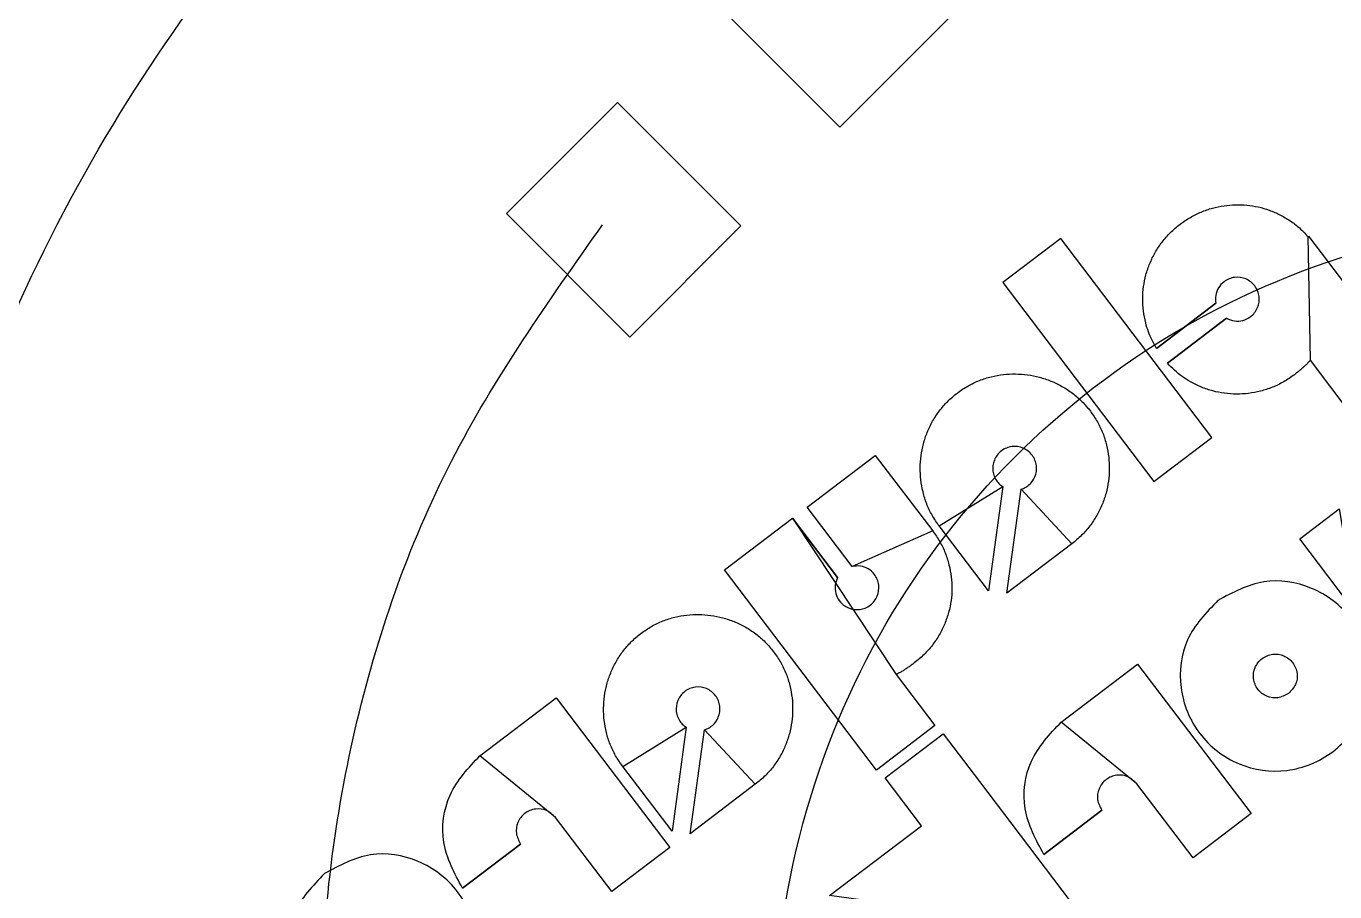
# Model space of a CAD drawing. Extents: x -4 to 108, y 0 to 58.
# Drawn here: x 6.62 to 21.63, y 25.99 to 35.91 of the extents above; entities that cross this region are included whole.
import ezdxf

# ---------------------------------------------------------------- set-up
doc = ezdxf.new("R2010")
doc.units = 0
doc.layers.add('B.Cu', color=7, linetype='CONTINUOUS')
doc.layers.add('F.Cu', color=7, linetype='CONTINUOUS')

msp = doc.modelspace()

# ---------------------------------------------------------------- linework, layer by layer
at = {"layer": 'B.Cu', "color": 7}
for points in [[(19.550044, 30.690463), (20.21643, 31.19665), (18.48422, 33.477072), (17.817834, 32.970885), (19.550044, 30.690463), (19.550044, 30.690463)], [(21.318367, 33.498469), (21.322858, 33.501881), (22.461142, 32.003352), (21.791202, 31.494465), (21.345382, 32.081378)], [(20.260481, 32.733042), (19.580817, 32.216769)], [(19.707771, 32.046356), (20.385362, 32.561055), (20.385362, 32.561055)], [(16.093063, 29.717692), (15.576565, 30.397652), (16.356483, 30.990079), (17.014751, 30.123481)], [(17.818102, 30.631482), (17.655216, 29.436007), (17.089749, 30.180434)], [(18.610224, 29.976553), (17.865352, 29.410748), (18.028282, 30.602988), (18.028282, 30.602988)], [(21.879788, 29.170866), (21.224783, 30.03317), (21.675259, 30.375352), (21.675259, 30.375352)], [(16.594424, 28.478138), (17.040018, 27.891521), (16.370473, 27.382934), (14.627878, 29.67703), (15.40829, 30.269831), (15.40829, 30.269831)], [(15.40829, 30.269831), (15.924788, 29.58987)], [(18.487836, 27.932163), (19.364109, 28.59778), (20.666809, 26.882799), (19.999881, 26.376199), (19.355373, 27.224681)], [(11.823043, 27.5465), (12.698181, 28.211255), (14.000656, 26.49657), (13.333826, 25.990045), (12.689619, 26.838132)], [(14.188599, 27.874511), (14.025322, 26.680062), (13.460493, 27.42365)], [(14.980573, 27.219469), (14.234467, 26.652727), (14.397002, 27.844667), (14.397002, 27.844667)], [(17.10004, 25.769074), (15.830892, 25.942866), (16.885361, 26.743841), (16.469163, 27.291758), (17.134957, 27.797495), (17.551155, 27.249578), (18.867803, 25.516234), (18.20201, 25.010497), (17.144677, 24.207347), (17.317305, 25.480282), (17.317305, 25.480282)], [(18.955937, 26.921269), (18.289057, 26.414707), (18.289057, 26.414707)], [(12.289688, 26.534345), (11.623204, 26.028083), (11.623204, 26.028083)]]:
    msp.add_lwpolyline(points, close=True, dxfattribs=at)
for points, knots in [([(19.580817, 32.216769), (19.563235, 32.247609), (19.528222, 32.309028), (19.486749, 32.40645), (19.452403, 32.519117), (19.428607, 32.646069), (19.420119, 32.786142), (19.430572, 32.924432), (19.456566, 33.06039), (19.501925, 33.192154), (19.563798, 33.318793), (19.64275, 33.437935), (19.739039, 33.546469), (19.848604, 33.640925), (19.967125, 33.720365), (20.091696, 33.7825), (20.221486, 33.82679), (20.353989, 33.853651), (20.486801, 33.865408), (20.618755, 33.861208), (20.748714, 33.84028), (20.87589, 33.802812), (20.997958, 33.748866), (21.114953, 33.681865), (21.223575, 33.59866), (21.28652, 33.532129), (21.318367, 33.498469)], [0, 0, 0, 0, 0.106434, 0.211967, 0.316832, 0.459281, 0.59842, 0.736582, 0.8743, 1.012551, 1.153341, 1.296101, 1.439968, 1.587221, 1.728908, 1.86696, 2.003633, 2.139094, 2.271597, 2.402785, 2.534113, 2.665438, 2.799397, 2.933573, 3.069159, 3.208003, 3.208003, 3.208003, 3.208003]), ([(20.385362, 32.561055), (20.414996, 32.548892), (20.474357, 32.524528), (20.573677, 32.532389), (20.673345, 32.580067), (20.749792, 32.678884), (20.768376, 32.813103), (20.717237, 32.939353), (20.609237, 33.02246), (20.474759, 33.041322), (20.359735, 32.994759), (20.287967, 32.914081), (20.252788, 32.825028), (20.257923, 32.763633), (20.260481, 32.733042)], [0, 0, 0, 0, 0.095004, 0.19031, 0.288586, 0.419692, 0.546865, 0.67799, 0.809472, 0.937131, 1.068334, 1.163401, 1.255113, 1.34619, 1.34619, 1.34619, 1.34619]), ([(21.345382, 32.081378), (21.336255, 32.071207), (21.318036, 32.050906), (21.289264, 32.022351), (21.259392, 31.994574), (21.228181, 31.967674), (21.195603, 31.94089), (21.134691, 31.893253), (21.041902, 31.831245), (20.911385, 31.767689), (20.775291, 31.724236), (20.636998, 31.697779), (20.49828, 31.689313), (20.361185, 31.699924), (20.225925, 31.724925), (20.094284, 31.769809), (19.976619, 31.826808), (19.874063, 31.893093), (19.785834, 31.963846), (19.733885, 32.018755), (19.707771, 32.046356)], [0, 0, 0, 0, 0.04099, 0.081818, 0.121553, 0.163348, 0.205404, 0.248067, 0.395322, 0.539223, 0.682094, 0.822641, 0.960657, 1.097659, 1.234218, 1.372219, 1.513602, 1.625327, 1.737992, 1.851872, 1.851872, 1.851872, 1.851872]), ([(17.089749, 30.180434), (17.061385, 30.220802), (17.005387, 30.300499), (16.943344, 30.432261), (16.900763, 30.568924), (16.87611, 30.708209), (16.868358, 30.84785), (16.87864, 30.986411), (16.905615, 31.122618), (16.950079, 31.255447), (17.011714, 31.382714), (17.089357, 31.502901), (17.185019, 31.61171), (17.295835, 31.707495), (17.417955, 31.788661), (17.548745, 31.852007), (17.685456, 31.894452), (17.82447, 31.91958), (17.964242, 31.926904), (18.102645, 31.915841), (18.239017, 31.889152), (18.371635, 31.844313), (18.498996, 31.782896), (18.619346, 31.705334), (18.728754, 31.609564), (18.824838, 31.49871), (18.905739, 31.376569), (18.968292, 31.245907), (19.010461, 31.109405), (19.035552, 30.970418), (19.04294, 30.830736), (19.032104, 30.692454), (19.005006, 30.556604), (18.960444, 30.424401), (18.897654, 30.298263), (18.81959, 30.178833), (18.723823, 30.069438), (18.648437, 30.007798), (18.610224, 29.976553)], [0, 0, 0, 0, 0.147789, 0.291775, 0.434729, 0.576142, 0.715048, 0.853217, 0.991863, 1.13056, 1.272257, 1.415037, 1.558495, 1.705352, 1.853246, 1.997197, 2.13975, 2.281332, 2.420003, 2.558398, 2.696859, 2.83585, 2.977163, 3.120072, 3.264049, 3.411837, 3.558904, 3.702293, 3.844873, 3.986208, 4.125004, 4.263297, 4.401253, 4.53959, 4.680538, 4.82281, 4.966671, 5.114557, 5.114557, 5.114557, 5.114557]), ([(18.028282, 30.602988), (18.037317, 30.605754), (18.055646, 30.611364), (18.0817, 30.624377), (18.134653, 30.65933), (18.196741, 30.739413), (18.215236, 30.873718), (18.16389, 30.99981), (18.056147, 31.083107), (17.921393, 31.101942), (17.79483, 31.050691), (17.711523, 30.942437), (17.693534, 30.807885), (17.731554, 30.713823), (17.773257, 30.666215), (17.794768, 30.647139), (17.81041, 30.636643), (17.818102, 30.631482)], [0, 0, 0, 0, 0.028307, 0.057428, 0.086959, 0.218526, 0.345637, 0.476725, 0.608197, 0.735784, 0.867444, 0.998993, 1.126568, 1.258041, 1.287507, 1.316207, 1.343974, 1.343974, 1.343974, 1.343974]), ([(17.014751, 30.123481), (17.043008, 30.083334), (17.098787, 30.004084), (17.161184, 29.873255), (17.203901, 29.737652), (17.230899, 29.599825), (17.238551, 29.461306), (17.228653, 29.323749), (17.199744, 29.188896), (17.154447, 29.057781), (17.092377, 28.931661), (17.013491, 28.812661), (16.916972, 28.70394), (16.832131, 28.631153), (16.76988, 28.585103), (16.735525, 28.560717), (16.701192, 28.537799), (16.666673, 28.516059), (16.631022, 28.496494), (16.606659, 28.484275), (16.594424, 28.478138)], [0, 0, 0, 0, 0.147079, 0.290339, 0.43265, 0.572715, 0.710551, 0.847602, 0.985233, 1.123092, 1.262767, 1.405827, 1.5501, 1.697494, 1.740206, 1.782403, 1.823867, 1.864037, 1.904742, 1.945804, 1.945804, 1.945804, 1.945804]), ([(15.924788, 29.58987), (15.913208, 29.56072), (15.89005, 29.502427), (15.898395, 29.405326), (15.946082, 29.30716), (16.044454, 29.2308), (16.179134, 29.21207), (16.305543, 29.263208), (16.388428, 29.371467), (16.407, 29.505991), (16.360445, 29.62186), (16.278136, 29.693932), (16.186642, 29.727542), (16.124225, 29.720972), (16.093063, 29.717692)], [0, 0, 0, 0, 0.093054, 0.186079, 0.28241, 0.414048, 0.541556, 0.673167, 0.804048, 0.931984, 1.063759, 1.160148, 1.253421, 1.346417, 1.346417, 1.346417, 1.346417]), ([(20.28546, 29.326588), (20.45619, 29.418711), (20.792689, 29.600281), (21.385935, 29.507193), (21.850722, 29.150489), (22.073252, 28.602273), (21.993609, 28.019485), (21.633438, 27.551709), (21.086219, 27.330032), (20.503221, 27.409686), (20.035028, 27.771288), (19.815834, 28.314534), (19.885295, 28.911236), (20.150718, 29.186733), (20.28546, 29.326588)], [0, 0, 0, 0, 0.568561, 1.120595, 1.689578, 2.258763, 2.811071, 3.379686, 3.948873, 4.501133, 5.070278, 5.639222, 6.191207, 6.760339, 6.760339, 6.760339, 6.760339]), ([(13.460493, 27.42365), (13.432096, 27.463989), (13.376049, 27.543611), (13.313675, 27.67508), (13.270424, 27.811489), (13.246182, 27.950741), (13.237741, 28.090544), (13.249473, 28.22888), (13.27497, 28.365391), (13.320117, 28.497969), (13.38171, 28.625251), (13.459222, 28.745585), (13.555086, 28.854397), (13.665965, 28.95024), (13.78811, 29.031454), (13.919131, 29.094639), (14.05537, 29.137919), (14.194292, 29.161572), (14.33344, 29.168565), (14.471852, 29.158336), (14.608142, 29.130925), (14.740664, 29.08622), (14.868056, 29.024901), (14.988259, 28.947175), (15.097204, 28.850972), (15.192967, 28.73994), (15.274126, 28.61806), (15.33722, 28.487728), (15.379586, 28.351324), (15.404575, 28.212333), (15.411859, 28.07278), (15.40174, 27.934381), (15.373838, 27.798749), (15.329768, 27.667059), (15.268401, 27.540614), (15.189679, 27.421861), (15.093998, 27.312201), (15.018688, 27.25063), (14.980573, 27.219469)], [0, 0, 0, 0, 0.147777, 0.291677, 0.434459, 0.57589, 0.714695, 0.853409, 0.991333, 1.130348, 1.272177, 1.414646, 1.558387, 1.705657, 1.853148, 1.997162, 2.140619, 2.280512, 2.418787, 2.557617, 2.695784, 2.834751, 2.976087, 3.118914, 3.262786, 3.410555, 3.557603, 3.700888, 3.843384, 3.984743, 4.123515, 4.261514, 4.399906, 4.537846, 4.677098, 4.820276, 4.9642, 5.111682, 5.111682, 5.111682, 5.111682]), ([(21.094613, 28.260738), (21.125788, 28.293038), (21.187106, 28.35657), (21.203394, 28.494087), (21.152877, 28.619311), (21.045018, 28.702862), (20.910269, 28.721157), (20.78417, 28.669714), (20.700934, 28.561983), (20.682501, 28.42747), (20.733893, 28.301051), (20.841121, 28.218927), (20.977732, 28.197708), (21.05527, 28.239522), (21.094613, 28.260738)], [0, 0, 0, 0, 0.131572, 0.258789, 0.389553, 0.521193, 0.648545, 0.780105, 0.911116, 1.038455, 1.170119, 1.300907, 1.428111, 1.559133, 1.559133, 1.559133, 1.559133]), ([(14.397002, 27.844667), (14.406195, 27.847558), (14.424756, 27.853394), (14.451283, 27.86667), (14.504408, 27.901855), (14.566577, 27.982075), (14.585266, 28.116312), (14.534195, 28.242688), (14.426092, 28.32581), (14.291391, 28.344403), (14.164801, 28.293371), (14.081624, 28.185091), (14.063481, 28.05055), (14.101495, 27.956437), (14.143134, 27.908765), (14.164741, 27.889644), (14.180718, 27.87951), (14.188599, 27.874511)], [0, 0, 0, 0, 0.028875, 0.0583, 0.088594, 0.219889, 0.347181, 0.478324, 0.609851, 0.737619, 0.869006, 1.000522, 1.128189, 1.259686, 1.28915, 1.317877, 1.345843, 1.345843, 1.345843, 1.345843]), ([(18.289057, 26.414707), (18.197975, 26.583615), (18.018562, 26.91633), (18.097804, 27.518543), (18.356657, 27.79305), (18.487836, 27.932163)], [0, 0, 0, 0, 0.565844, 1.1146, 1.678423, 1.678423, 1.678423, 1.678423]), ([(11.623204, 26.028083), (11.53206, 26.196997), (11.352511, 26.529748), (11.432263, 27.132415), (11.69153, 27.407143), (11.823043, 27.5465)], [0, 0, 0, 0, 0.565886, 1.11477, 1.67981, 1.67981, 1.67981, 1.67981]), ([(19.355373, 27.224681), (19.323069, 27.255929), (19.25958, 27.317342), (19.121928, 27.333654), (18.996532, 27.282631), (18.913566, 27.175574), (18.892253, 27.038355), (18.934463, 26.960749), (18.955937, 26.921269)], [0, 0, 0, 0, 0.131713, 0.258858, 0.389929, 0.52166, 0.648832, 0.780518, 0.780518, 0.780518, 0.780518]), ([(12.689619, 26.838132), (12.65743, 26.869117), (12.593965, 26.930206), (12.456523, 26.946275), (12.330951, 26.895534), (12.248424, 26.788127), (12.226733, 26.651364), (12.268511, 26.573708), (12.289688, 26.534345)], [0, 0, 0, 0, 0.130941, 0.258166, 0.389473, 0.520824, 0.648247, 0.779232, 0.779232, 0.779232, 0.779232]), ([(10.040892, 26.196125), (10.211651, 26.2883), (10.548154, 26.469942), (11.141503, 26.376583), (11.606026, 26.019759), (11.828601, 25.4718), (11.748865, 24.889237), (11.388602, 24.421597), (10.841321, 24.200027), (10.25827, 24.278607), (9.789214, 24.639709), (9.570598, 25.183688), (9.640747, 25.78055), (9.90621, 26.056249), (10.040892, 26.196125)], [0, 0, 0, 0, 0.568674, 1.120644, 1.689873, 2.258582, 2.810582, 3.379288, 3.948448, 4.501112, 5.069956, 5.639318, 6.191953, 6.761081, 6.761081, 6.761081, 6.761081])]:
    msp.add_open_spline(points, degree=3, knots=knots, dxfattribs=at)
at = {"layer": 'F.Cu', "color": 7}
for points in [[(15.808699, 37.440947), (17.222913, 36.026733), (15.950121, 34.753941), (14.535907, 36.168155), (15.808699, 37.440947)], [(13.401492, 35.033739), (14.815705, 33.619526), (13.542913, 32.346733), (12.128699, 33.760947), (13.401492, 35.033739)]]:
    msp.add_lwpolyline(points, close=True, dxfattribs=at)
for points, knots in [([(18.531476, 5.620274), (16.011224, 6.780481), (10.983274, 9.095115), (5.970519, 16.121168), (3.976303, 25.118874), (6.610072, 34.880953), (14.167143, 42.450069), (21.443644, 44.401535), (25.564275, 44.295906), (26.562477, 44.220816), (30.292222, 43.753221), (36.487396, 41.1998), (43.039782, 33.930664), (43.921799, 27.677613), (44.37001, 24.500026)], [0, 0, 0, 0, 8.204892, 16.368914, 24.819854, 35.17912, 45.231136, 55.590399, 56.600987, 57.600953, 58.59151, 67.876038, 77.013099, 86.453565, 86.453565, 86.453565, 86.453565]), ([(18.566161, 11.235339), (16.982697, 12.174244), (13.813856, 14.053187), (10.750963, 18.887712), (9.781393, 23.738099), (10.267953, 27.83879), (11.35465, 30.982117), (12.606448, 32.75325), (13.22742, 33.631846)], [0, 0, 0, 0, 5.458315, 10.923228, 16.584722, 19.956751, 23.222201, 26.436638, 26.436638, 26.436638, 26.436638]), ([(15.963039, 20.585028), (15.812311, 20.974805), (15.508308, 21.760946), (15.256748, 23.018675), (15.078811, 25.513631), (16.079587, 29.245131), (19.678163, 32.834444), (24.604507, 34.170147), (29.530844, 32.835146), (33.129435, 29.242384), (34.336708, 24.752905), (33.553665, 20.77294), (31.667497, 17.698576), (29.700619, 16.464487), (28.718423, 15.848222)], [0, 0, 0, 0, 1.251902, 2.524958, 3.828764, 8.748101, 13.521532, 18.440867, 23.360201, 28.133631, 33.052968, 36.626391, 40.075343, 43.515587, 43.515587, 43.515587, 43.515587])]:
    msp.add_open_spline(points, degree=3, knots=knots, dxfattribs=at)

doc.saveas('drawing.dxf')
